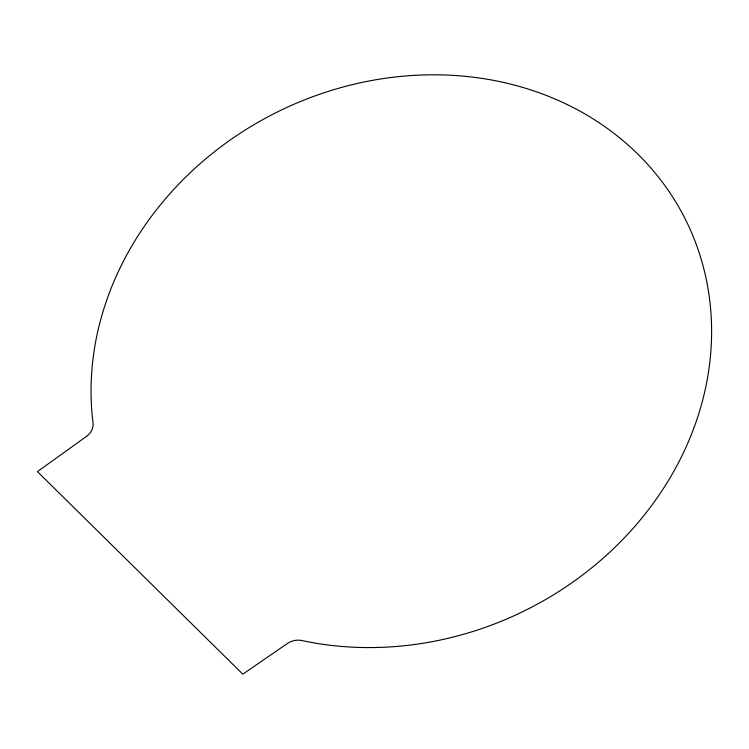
<?xml version="1.0" encoding="UTF-8"?>
<svg xmlns="http://www.w3.org/2000/svg" width="749" height="749" viewBox="0 0 749 749"><rect width="100%" height="100%" fill="white"/><g stroke="black" fill="none" stroke-linecap="round" stroke-linejoin="round"><path stroke-width="1.12" d="M86.659 436.264L37.45 471.627L242.788 674.175L287.429 643.466A15.392 12.171 -16 0 1 301.8 640.517A317.501 278.356 -26.2 0 0 706.588 382.964A317.501 278.356 -26.2 0 0 411.8 75.518A317.501 278.356 -26.2 0 0 93.016 422.764A17.845 15.373 -1 0 1 86.659 436.264"/></g></svg>
